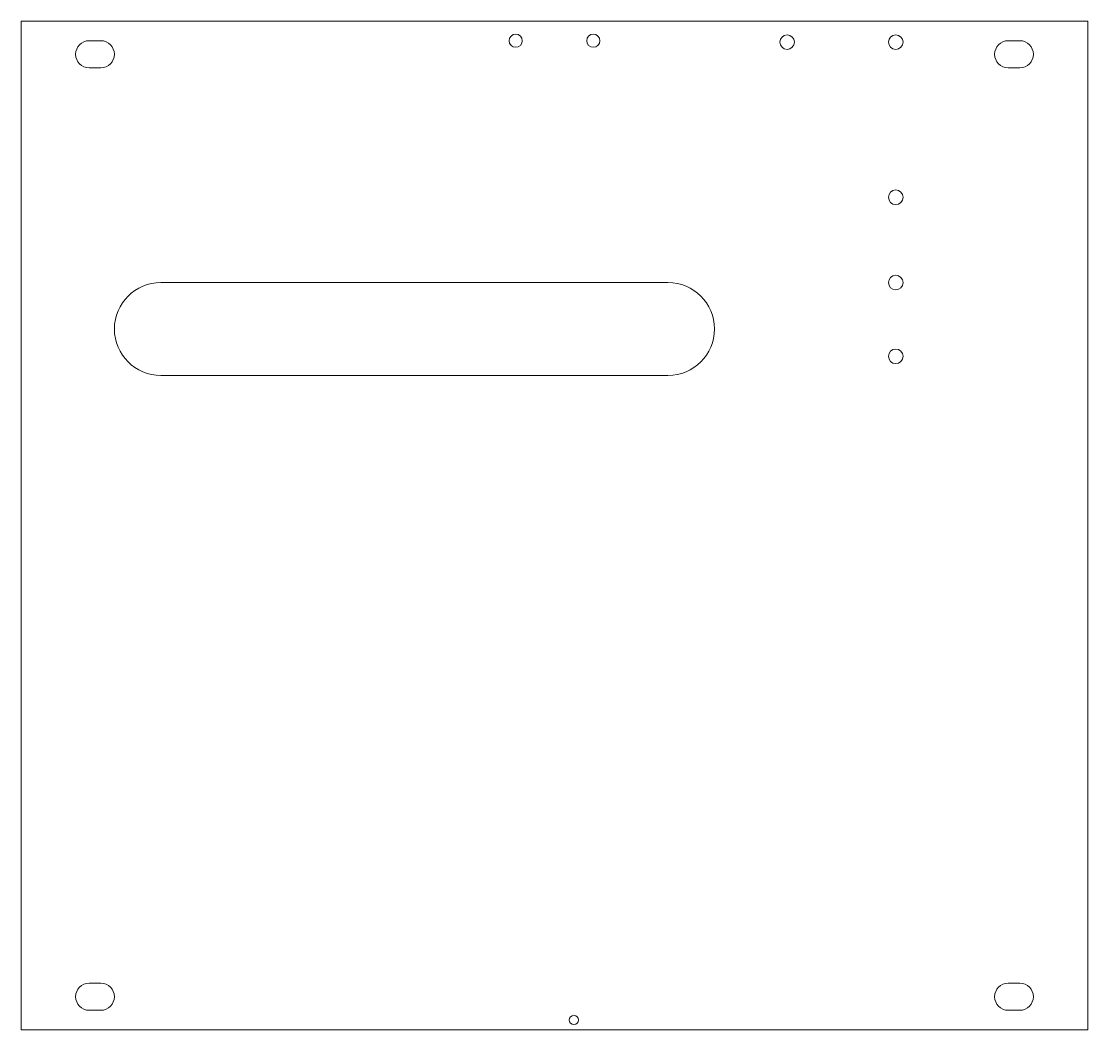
# Model space of a CAD drawing. Header units: millimetres. Extents: x -138 to 138, y -130 to 130.
import ezdxf

# ---------------------------------------------------------------- set-up
doc = ezdxf.new("R2010")
doc.units = ezdxf.units.MM

msp = doc.modelspace()

# ---------------------------------------------------------------- linework, layer by layer
at = {"color": 7, "linetype": 'Continuous', "lineweight": 15}
for p, q in [((-137.5, 130), (-137.5, -130)), ((137.5, 130), (-137.5, 130)), ((137.5, -130), (137.5, 130)), ((-120, 125), (-117, 125)), ((117, 125), (120, 125)), ((-120, 118), (-117, 118)), ((117, 118), (120, 118)), ((29.25, 62.67), (-101.5, 62.67)), ((-101.5, 38.67), (29.25, 38.67)), ((-120, -118), (-117, -118)), ((117, -118), (120, -118)), ((-120, -125), (-117, -125)), ((117, -125), (120, -125)), ((-137.5, -130), (137.5, -130))]:
    msp.add_line(p, q, dxfattribs=at)
for centre, radius in [((-10, 125), 1.7), ((10, 125), 1.7), ((60, 124.63), 1.88), ((88, 124.63), 1.88), ((88, 84.63), 1.88), ((88, 62.63), 1.88), ((88, 43.63), 1.88), ((5, -127.5), 1.2)]:
    msp.add_circle(centre, radius, dxfattribs=at)
for centre, radius, start, end in [((-120, 121.5), 3.5, 90, 270), ((-117, 121.5), 3.5, 270, 90), ((117, 121.5), 3.5, 90, 270), ((120, 121.5), 3.5, 270, 90), ((-101.5, 50.67), 12, 90, 270), ((29.25, 50.67), 12, 270, 90), ((-120, -121.5), 3.5, 90, 270), ((-117, -121.5), 3.5, 270, 90), ((117, -121.5), 3.5, 90, 270), ((120, -121.5), 3.5, 270, 90)]:
    msp.add_arc(centre, radius, start, end, dxfattribs=at)

doc.saveas('drawing.dxf')
